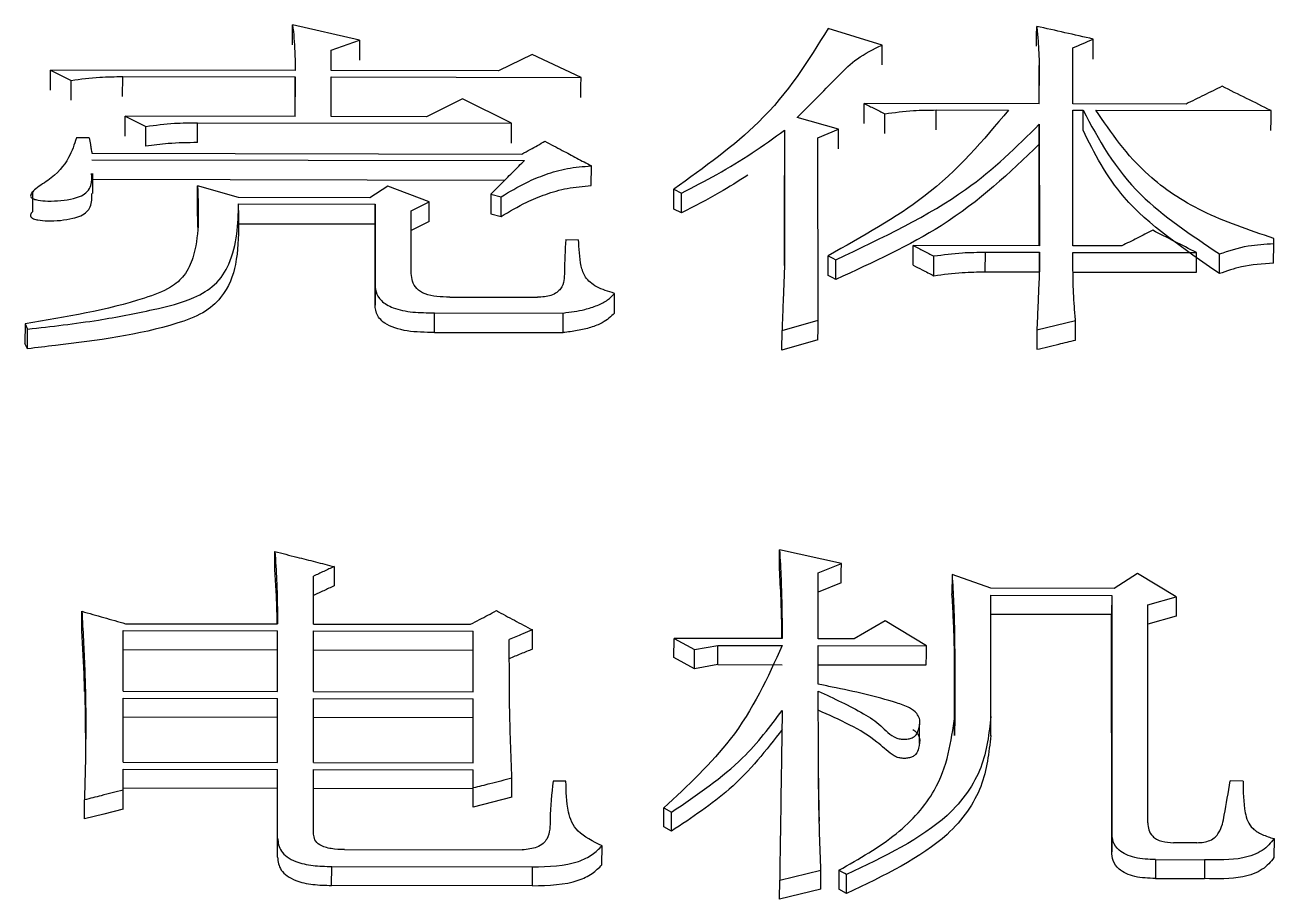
# Model space of a CAD drawing. Header units: millimetres. Extents: x 2384 to 4064, y 886 to 2074.
# Drawn here: x 2770.84 to 2776.09, y 1866.31 to 1869.98 of the extents above; entities that cross this region are included whole.
import ezdxf

# ---------------------------------------------------------------- set-up
doc = ezdxf.new("R2010")
doc.units = ezdxf.units.MM

msp = doc.modelspace()

# ---------------------------------------------------------------- linework, layer by layer
at = {"color": 7, "linetype": 'Continuous', "lineweight": 25}
for p, q in [((2772.2495, 1869.9198), (2771.9682, 1869.984)), ((2774.4453, 1869.8998), (2774.2182, 1869.9692)), ((2772.1305, 1869.8775), (2772.2495, 1869.9198)), ((2774.4451, 1869.8159), (2774.4453, 1869.8998)), ((2775.246, 1869.6526), (2775.2459, 1869.8876)), ((2772.1306, 1869.7922), (2772.1305, 1869.8775)), ((2772.9743, 1869.8599), (2772.8337, 1869.7909)), ((2773.1799, 1869.7635), (2772.9743, 1869.8599)), ((2770.9512, 1869.7106), (2770.9515, 1869.7944)), ((2770.9515, 1869.7944), (2771.0381, 1869.7514)), ((2771.9791, 1869.7924), (2770.9515, 1869.7944)), ((2772.8337, 1869.7909), (2772.1306, 1869.7922)), ((2775.1053, 1869.8133), (2775.1051, 1869.7296)), ((2775.1054, 1869.6529), (2775.1053, 1869.8133)), ((2771.0378, 1869.6678), (2771.0381, 1869.7514)), ((2771.2541, 1869.6833), (2771.2544, 1869.7671)), ((2771.2544, 1869.7671), (2771.9792, 1869.7657)), ((2771.9792, 1869.7657), (2771.9789, 1869.682)), ((2771.9793, 1869.5996), (2771.9792, 1869.7657)), ((2772.1306, 1869.7655), (2773.1799, 1869.7635)), ((2772.1307, 1869.5993), (2772.1306, 1869.7655)), ((2775.1051, 1869.6529), (2775.1051, 1869.7295)), ((2772.6823, 1869.6734), (2772.531, 1869.5985)), ((2772.8879, 1869.571), (2772.6823, 1869.6734)), ((2774.3696, 1869.5706), (2774.3699, 1869.6542)), ((2775.1054, 1869.6529), (2774.3699, 1869.6542)), ((2774.6725, 1869.5432), (2774.6728, 1869.6268)), ((2774.6728, 1869.6268), (2774.9755, 1869.6263)), ((2775.722, 1869.6517), (2775.246, 1869.6526)), ((2775.2461, 1869.6258), (2775.2894, 1869.6257)), ((2775.2465, 1869.0562), (2775.2461, 1869.6258)), ((2775.3435, 1869.6256), (2776.079, 1869.6242)), ((2771.2651, 1869.5174), (2771.2653, 1869.6009)), ((2771.2653, 1869.6009), (2771.3519, 1869.5577)), ((2771.9793, 1869.5996), (2771.2653, 1869.6009)), ((2771.568, 1869.4899), (2771.5682, 1869.5734)), ((2771.5682, 1869.5734), (2772.8879, 1869.571)), ((2772.531, 1869.5985), (2772.1307, 1869.5993)), ((2774.2618, 1869.5469), (2774.0887, 1869.5957)), ((2774.4562, 1869.5276), (2774.4564, 1869.6111)), ((2775.1052, 1869.4834), (2775.1055, 1869.5669)), ((2775.1055, 1869.5669), (2775.1059, 1869.0564)), ((2771.3517, 1869.4742), (2771.3519, 1869.5577)), ((2774.0346, 1869.5419), (2774.0344, 1869.4585)), ((2774.0346, 1869.5419), (2774.035, 1868.9816)), ((2774.1752, 1869.5093), (2774.2618, 1869.5469)), ((2771.114, 1869.5096), (2771.0599, 1869.5097)), ((2774.1758, 1868.7442), (2774.1752, 1869.5093)), ((2775.1055, 1869.0564), (2775.1052, 1869.4833)), ((2771.1248, 1869.4448), (2772.9313, 1869.4414)), ((2771.1248, 1869.4178), (2772.9422, 1869.4144)), ((2771.1292, 1869.2759), (2771.1295, 1869.3597)), ((2773.2232, 1869.3089), (2773.2234, 1869.3922)), ((2772.8591, 1869.3312), (2771.1294, 1869.3344)), ((2771.5682, 1869.2253), (2771.5684, 1869.3085)), ((2771.7415, 1869.2592), (2771.5684, 1869.3085)), ((2772.3689, 1869.307), (2772.2932, 1869.2582)), ((2772.542, 1869.2414), (2772.3689, 1869.307)), ((2774.0347, 1868.9736), (2774.0344, 1869.351)), ((2770.8751, 1869.2825), (2770.8748, 1869.1988)), ((2772.2932, 1869.2582), (2771.7415, 1869.2592)), ((2772.8016, 1869.2736), (2772.8014, 1869.1904)), ((2772.8016, 1869.2736), (2772.8449, 1869.2626)), ((2772.8447, 1869.1795), (2772.8449, 1869.2626)), ((2773.5693, 1869.2108), (2773.5696, 1869.2939)), ((2773.5696, 1869.2939), (2773.6021, 1869.2775)), ((2771.5696, 1869.1325), (2771.5682, 1869.2253)), ((2771.7413, 1869.1489), (2771.7416, 1869.232)), ((2771.7416, 1869.232), (2772.3149, 1869.2309)), ((2771.7419, 1869.1216), (2771.7422, 1869.2052)), ((2772.3149, 1869.2309), (2772.3151, 1868.9023)), ((2772.4663, 1869.2034), (2772.542, 1869.2414)), ((2772.4665, 1868.9405), (2772.4663, 1869.2034)), ((2773.6019, 1869.1944), (2773.5694, 1869.2107)), ((2771.7413, 1869.1489), (2772.3146, 1869.1478)), ((2772.3149, 1868.8196), (2772.3146, 1869.1478)), ((2772.5418, 1869.1583), (2772.4661, 1869.1204)), ((2772.8014, 1869.1904), (2772.8447, 1869.1795)), ((2773.1155, 1869.082), (2773.1696, 1869.0819)), ((2774.5756, 1868.9745), (2774.5758, 1869.0574)), ((2775.1059, 1869.0564), (2774.5758, 1869.0574)), ((2775.452, 1869.0558), (2775.2465, 1869.0562)), ((2776.09, 1868.9827), (2776.0902, 1869.0656)), ((2776.0902, 1869.0656), (2776.0902, 1869.0874)), ((2774.2185, 1868.9314), (2774.2188, 1869.0142)), ((2774.251, 1868.9149), (2774.2512, 1868.9977)), ((2774.6621, 1868.9306), (2774.6624, 1869.0134)), ((2774.8785, 1868.9466), (2774.8787, 1869.0294)), ((2774.8787, 1869.0294), (2775.1059, 1869.029)), ((2775.1059, 1869.029), (2775.1059, 1868.9521)), ((2775.2465, 1869.0287), (2775.7657, 1869.0278)), ((2775.2465, 1868.9684), (2775.2465, 1869.0287)), ((2775.8628, 1868.9393), (2775.8631, 1869.0221)), ((2774.8785, 1868.9466), (2775.1056, 1868.9462)), ((2775.1056, 1868.9452), (2775.1056, 1868.9462)), ((2775.2463, 1868.9459), (2775.7655, 1868.9449)), ((2772.3151, 1868.8899), (2772.3148, 1868.8068)), ((2772.3149, 1868.8196), (2772.3151, 1868.9023)), ((2772.6288, 1868.841), (2772.9966, 1868.8403)), ((2770.8441, 1868.7282), (2770.8438, 1868.6457)), ((2770.8441, 1868.7282), (2770.8549, 1868.706)), ((2772.5637, 1868.6923), (2772.564, 1868.7748)), ((2772.564, 1868.7748), (2773.1049, 1868.7738)), ((2774.0244, 1868.7001), (2774.1758, 1868.7442)), ((2772.5637, 1868.6923), (2773.1046, 1868.6913)), ((2774.0241, 1868.6177), (2774.0244, 1868.7001)), ((2775.0953, 1868.7037), (2775.095, 1868.6212)), ((2770.8546, 1868.6236), (2770.8438, 1868.6457)), ((2774.1755, 1868.6617), (2774.0241, 1868.6177)), ((2771.8937, 1867.6904), (2771.8939, 1867.7716)), ((2774.2737, 1867.7215), (2774.0141, 1867.7791)), ((2774.1764, 1867.6816), (2774.2737, 1867.7215)), ((2774.1765, 1867.4054), (2774.1764, 1867.6816)), ((2775.5177, 1867.6791), (2775.4204, 1867.6162)), ((2775.68, 1867.5812), (2775.5177, 1867.6791)), ((2772.0563, 1867.467), (2772.0562, 1867.6683)), ((2774.2735, 1867.6403), (2774.1761, 1867.6005)), ((2774.7389, 1867.6748), (2774.7386, 1867.5937)), ((2774.9012, 1867.6172), (2774.7389, 1867.6748)), ((2775.4204, 1867.6162), (2774.9012, 1867.6172)), ((2774.9012, 1867.5884), (2775.4096, 1867.5875)), ((2774.9014, 1867.0789), (2774.9012, 1867.5884)), ((2775.4096, 1867.5875), (2775.4094, 1867.5065)), ((2775.4096, 1867.5875), (2775.4101, 1866.5902)), ((2775.5611, 1867.547), (2775.68, 1867.5812)), ((2775.5615, 1866.6313), (2775.5611, 1867.547)), ((2771.2667, 1867.4685), (2771.9049, 1867.4673)), ((2772.0563, 1867.467), (2772.7162, 1867.4658)), ((2774.4577, 1867.4799), (2774.328, 1867.4051)), ((2774.6309, 1867.3756), (2774.4577, 1867.4799)), ((2775.4094, 1867.5065), (2774.901, 1867.5075)), ((2775.4098, 1866.5105), (2775.4094, 1867.5065)), ((2775.6798, 1867.5003), (2775.5608, 1867.466)), ((2771.2559, 1867.4397), (2771.9049, 1867.4385)), ((2771.256, 1867.1847), (2771.2559, 1867.4397)), ((2771.905, 1867.1835), (2771.9049, 1867.4385)), ((2772.0563, 1867.4382), (2772.727, 1867.4369)), ((2772.0565, 1867.1832), (2772.0563, 1867.4382)), ((2772.7271, 1867.1819), (2772.727, 1867.4369)), ((2773.5705, 1867.3258), (2773.5708, 1867.4065)), ((2773.5708, 1867.4065), (2773.6573, 1867.3601)), ((2774.0251, 1867.4057), (2773.5708, 1867.4065)), ((2773.7544, 1867.2966), (2773.7547, 1867.3773)), ((2773.7547, 1867.3773), (2774.0251, 1867.3768)), ((2774.328, 1867.4051), (2774.1765, 1867.4054)), ((2774.1765, 1867.3765), (2774.6309, 1867.3756)), ((2774.1766, 1867.2142), (2774.1765, 1867.3765)), ((2771.9046, 1867.3577), (2771.2556, 1867.3589)), ((2771.9047, 1867.1835), (2771.9046, 1867.3577)), ((2772.7268, 1867.3562), (2772.0561, 1867.3574)), ((2772.7268, 1867.1819), (2772.7268, 1867.3562)), ((2773.6571, 1867.2794), (2773.5705, 1867.3258)), ((2773.6571, 1867.2794), (2773.6573, 1867.3601)), ((2774.7499, 1867.3581), (2774.7496, 1867.2774)), ((2774.7499, 1867.358), (2774.75, 1867.0792)), ((2773.7544, 1867.2966), (2773.6571, 1867.2794)), ((2773.7544, 1867.2966), (2774.0248, 1867.2961)), ((2774.1766, 1867.2958), (2774.6306, 1867.2949)), ((2774.7498, 1866.9988), (2774.7496, 1867.2774)), ((2771.0949, 1867.1856), (2771.0986, 1866.9501)), ((2771.256, 1867.1847), (2771.905, 1867.1835)), ((2771.256, 1867.1556), (2771.905, 1867.1544)), ((2771.2561, 1866.8867), (2771.256, 1867.1556)), ((2771.9052, 1866.8855), (2771.905, 1867.1544)), ((2772.0565, 1867.1832), (2772.7271, 1867.1819)), ((2772.0565, 1867.1541), (2772.7271, 1867.1528)), ((2772.0566, 1866.8852), (2772.0565, 1867.1541)), ((2772.7273, 1866.8839), (2772.7271, 1867.1528)), ((2771.9048, 1867.074), (2771.2557, 1867.0752)), ((2771.9049, 1866.8855), (2771.9048, 1867.074)), ((2772.7269, 1867.0724), (2772.0562, 1867.0737)), ((2772.727, 1866.8839), (2772.7269, 1867.0724)), ((2774.75, 1867.0792), (2774.7498, 1866.9988)), ((2774.9012, 1866.9975), (2774.9014, 1867.0783)), ((2774.6014, 1866.9649), (2774.6017, 1867.0461)), ((2771.2561, 1866.8867), (2771.9052, 1866.8855)), ((2771.2561, 1866.8573), (2771.9052, 1866.8561)), ((2771.2562, 1866.7691), (2771.2561, 1866.8573)), ((2771.9053, 1866.5671), (2771.9052, 1866.8561)), ((2772.0566, 1866.8852), (2772.7273, 1866.8839)), ((2772.0566, 1866.8558), (2772.7273, 1866.8546)), ((2772.0567, 1866.5846), (2772.0566, 1866.8558)), ((2772.7273, 1866.7781), (2772.7273, 1866.8546)), ((2773.1167, 1866.8068), (2773.0626, 1866.8069)), ((2775.9617, 1866.8075), (2775.9076, 1866.8076)), ((2771.9049, 1866.7761), (2771.2562, 1866.7773)), ((2771.905, 1866.4875), (2771.9049, 1866.7761)), ((2772.727, 1866.7746), (2772.0564, 1866.7758)), ((2772.7271, 1866.6982), (2772.727, 1866.7746)), ((2772.7271, 1866.6982), (2772.7273, 1866.7781)), ((2771.0937, 1866.6483), (2771.0939, 1866.7281)), ((2773.5276, 1866.6143), (2773.5278, 1866.6941)), ((2773.5278, 1866.6941), (2773.5603, 1866.6764)), ((2773.56, 1866.5966), (2773.5276, 1866.6143)), ((2775.4101, 1866.5902), (2775.4098, 1866.5105)), ((2771.905, 1866.4875), (2771.9053, 1866.5671)), ((2773.268, 1866.4554), (2773.2683, 1866.535)), ((2775.7671, 1866.5481), (2775.6697, 1866.5483)), ((2776.0916, 1866.5653), (2776.0913, 1866.4857)), ((2772.1866, 1866.5192), (2772.9332, 1866.5178)), ((2775.594, 1866.4773), (2775.5938, 1866.3977)), ((2775.594, 1866.4773), (2775.7995, 1866.4769)), ((2775.7995, 1866.4769), (2775.7993, 1866.3974)), ((2772.1322, 1866.3686), (2772.1325, 1866.448)), ((2772.1325, 1866.448), (2772.9762, 1866.4465)), ((2772.976, 1866.367), (2772.9762, 1866.4465)), ((2774.0147, 1866.391), (2774.1878, 1866.4324)), ((2772.976, 1866.367), (2772.1322, 1866.3686)), ((2774.0145, 1866.3116), (2774.0147, 1866.391)), ((2775.5938, 1866.3977), (2775.7993, 1866.3974)), ((2774.1875, 1866.3529), (2774.0145, 1866.3116)), ((2774.2957, 1866.3349), (2774.2633, 1866.3527))]:
    msp.add_line(p, q, dxfattribs=at)
at = {"color": 7, "linetype": 'Continuous', "lineweight": 25, "flags": 128}
for points in [[(2771.9679, 1869.9001), (2771.9681, 1869.947), (2771.9682, 1869.984)], [(2775.0941, 1869.8943), (2775.0942, 1869.9412), (2775.0944, 1869.9782)], [(2772.2495, 1869.9198), (2772.2493, 1869.8727), (2772.2492, 1869.8359)], [(2775.3321, 1869.8408), (2775.3323, 1869.8877), (2775.3324, 1869.9247)], [(2773.1796, 1869.6798), (2773.1798, 1869.7266), (2773.1799, 1869.7635)], [(2775.2891, 1869.5421), (2775.2892, 1869.5735), (2775.2894, 1869.6257)], [(2776.0788, 1869.5406), (2776.0789, 1869.5874), (2776.079, 1869.6242)], [(2772.8877, 1869.4875), (2772.8878, 1869.5342), (2772.8879, 1869.571)], [(2774.2615, 1869.4634), (2774.2616, 1869.5102), (2774.2618, 1869.5469)], [(2773.6019, 1869.1944), (2773.602, 1869.241), (2773.6021, 1869.2775)], [(2772.3146, 1869.1478), (2772.3148, 1869.1944), (2772.3149, 1869.2309)], [(2772.5418, 1869.1583), (2772.5419, 1869.2048), (2772.542, 1869.2414)], [(2774.2189, 1869.0142), (2774.2351, 1869.0059), (2774.2512, 1868.9977)], [(2775.1056, 1868.9462), (2775.1058, 1868.9926), (2775.1059, 1869.029)], [(2775.7655, 1868.9449), (2775.7656, 1868.9913), (2775.7657, 1869.0278)], [(2774.251, 1868.9149), (2774.2349, 1868.9231), (2774.2186, 1868.9314)], [(2773.3209, 1868.7737), (2773.321, 1868.7968), (2773.321, 1868.8198), (2773.3211, 1868.8563)], [(2774.1755, 1868.6617), (2774.1757, 1868.7079), (2774.1758, 1868.7442)], [(2775.0953, 1868.7037), (2775.1764, 1868.7229), (2775.2575, 1868.7422)], [(2775.2573, 1868.6597), (2775.2574, 1868.7059), (2775.2575, 1868.7422)], [(2770.8546, 1868.6236), (2770.8548, 1868.6575), (2770.8548, 1868.6818), (2770.8549, 1868.706)], [(2774.0138, 1867.6979), (2774.014, 1867.7434), (2774.0141, 1867.7791)], [(2772.1427, 1867.7083), (2772.1426, 1867.6628), (2772.1425, 1867.6271)], [(2774.2735, 1867.6403), (2774.2736, 1867.6858), (2774.2737, 1867.7215)], [(2775.68, 1867.5812), (2775.6799, 1867.5359), (2775.6798, 1867.5003)], [(2771.0825, 1867.4398), (2771.0826, 1867.4851), (2771.0827, 1867.5207)], [(2771.9046, 1867.3577), (2771.9048, 1867.4029), (2771.9049, 1867.4385)], [(2772.7268, 1867.3562), (2772.7269, 1867.4014), (2772.727, 1867.4369)], [(2772.9756, 1867.3615), (2772.9757, 1867.4067), (2772.9758, 1867.4423)], [(2773.6573, 1867.3601), (2773.706, 1867.3687), (2773.7547, 1867.3773)], [(2774.6306, 1867.2949), (2774.6308, 1867.3401), (2774.6309, 1867.3756)], [(2771.9048, 1867.074), (2771.9049, 1867.119), (2771.905, 1867.1544)], [(2772.7269, 1867.0724), (2772.727, 1867.1175), (2772.7271, 1867.1528)], [(2771.9049, 1866.7761), (2771.9051, 1866.8209), (2771.9052, 1866.8561)], [(2772.727, 1866.7746), (2772.7272, 1866.8194), (2772.7273, 1866.8546)], [(2772.8893, 1866.7391), (2772.8894, 1866.7838), (2772.8896, 1866.819)], [(2771.2559, 1866.6892), (2771.2561, 1866.7339), (2771.2562, 1866.7691)], [(2772.8893, 1866.7391), (2772.8082, 1866.7187), (2772.7271, 1866.6982)], [(2771.2559, 1866.6892), (2771.1748, 1866.6688), (2771.0937, 1866.6483)], [(2773.56, 1866.5966), (2773.5601, 1866.6315), (2773.5602, 1866.654), (2773.5603, 1866.6764)], [(2774.1875, 1866.3529), (2774.1877, 1866.3974), (2774.1878, 1866.4324)], [(2774.2635, 1866.4322), (2774.2634, 1866.3974), (2774.2633, 1866.3751), (2774.2632, 1866.3528)], [(2774.296, 1866.4143), (2774.2878, 1866.4188), (2774.2797, 1866.4233), (2774.2716, 1866.4277), (2774.2635, 1866.4322)], [(2774.2957, 1866.3349), (2774.2958, 1866.3696), (2774.2959, 1866.392), (2774.296, 1866.4143)]]:
    msp.add_lwpolyline(points, dxfattribs=at)
at = {"color": 7, "linetype": 'Continuous', "lineweight": 25}
for points, knots in [([(2771.9682, 1869.984), (2771.9703, 1869.9653), (2771.9746, 1869.928), (2771.9782, 1869.8642), (2771.9788, 1869.8189), (2771.9791, 1869.7924)], [0, 0, 0, 0, 0.293251, 0.586525, 1, 1, 1, 1]), ([(2774.2182, 1869.9692), (2774.1348, 1869.8342), (2773.9847, 1869.5913), (2773.6973, 1869.3854), (2773.5696, 1869.2939)], [0, 0, 0, 0, 0.555605, 1, 1, 1, 1]), ([(2775.0944, 1869.9782), (2775.0964, 1869.9585), (2775.1004, 1869.9213), (2775.1036, 1869.8664), (2775.1047, 1869.831), (2775.1053, 1869.8133)], [0, 0, 0, 0, 0.358806, 0.679364, 1, 1, 1, 1]), ([(2775.3324, 1869.9247), (2775.2927, 1869.9336), (2775.2134, 1869.9515), (2775.134, 1869.9693), (2775.0944, 1869.9782)], [0, 0, 0, 0, 0.5, 1, 1, 1, 1]), ([(2774.0887, 1869.5957), (2774.1478, 1869.655), (2774.2303, 1869.7377), (2774.3355, 1869.8454), (2774.4086, 1869.8816), (2774.4453, 1869.8998)], [0, 0, 0, 0, 0.557651, 0.777477, 1, 1, 1, 1]), ([(2775.2459, 1869.8876), (2775.2603, 1869.8938), (2775.2891, 1869.9062), (2775.318, 1869.9185), (2775.3324, 1869.9247)], [0, 0, 0, 0, 0.500003, 1, 1, 1, 1]), ([(2771.0381, 1869.7514), (2771.0778, 1869.7567), (2771.149, 1869.7661), (2771.2221, 1869.7668), (2771.2544, 1869.7671)], [0, 0, 0, 0, 0.558835, 1, 1, 1, 1]), ([(2775.8734, 1869.7264), (2775.8482, 1869.714), (2775.7977, 1869.6891), (2775.7472, 1869.6642), (2775.722, 1869.6517)], [0, 0, 0, 0, 0.500001, 1, 1, 1, 1]), ([(2776.079, 1869.6242), (2776.0447, 1869.6413), (2775.9762, 1869.6754), (2775.9077, 1869.7094), (2775.8734, 1869.7264)], [0, 0, 0, 0, 0.5, 1, 1, 1, 1]), ([(2774.9755, 1869.6263), (2774.8706, 1869.5004), (2774.6814, 1869.2732), (2774.3614, 1869.0941), (2774.2188, 1869.0142)], [0, 0, 0, 0, 0.554256, 1, 1, 1, 1]), ([(2774.3699, 1869.6542), (2774.3843, 1869.647), (2774.4131, 1869.6327), (2774.442, 1869.6183), (2774.4564, 1869.6111)], [0, 0, 0, 0, 0.500001, 1, 1, 1, 1]), ([(2774.4564, 1869.6111), (2774.4962, 1869.6164), (2774.5673, 1869.6258), (2774.6405, 1869.6265), (2774.6728, 1869.6268)], [0, 0, 0, 0, 0.5588348, 1, 1, 1, 1]), ([(2775.2894, 1869.6257), (2775.3553, 1869.5029), (2775.4742, 1869.2814), (2775.7432, 1869.102), (2775.8631, 1869.0221)], [0, 0, 0, 0, 0.554476, 1, 1, 1, 1]), ([(2776.0902, 1869.0874), (2775.9865, 1869.1223), (2775.7812, 1869.1915), (2775.5119, 1869.3769), (2775.407, 1869.5318), (2775.3435, 1869.6256)], [0, 0, 0, 0, 0.286997, 0.568308, 1, 1, 1, 1]), ([(2771.3519, 1869.5577), (2771.3917, 1869.563), (2771.4628, 1869.5724), (2771.536, 1869.5731), (2771.5682, 1869.5734)], [0, 0, 0, 0, 0.558835, 1, 1, 1, 1]), ([(2774.2512, 1868.9977), (2774.4462, 1869.0904), (2774.7913, 1869.2545), (2775.0102, 1869.4722), (2775.1054, 1869.5669)], [0, 0, 0, 0, 0.565165, 1, 1, 1, 1]), ([(2773.6021, 1869.2775), (2773.6521, 1869.3035), (2773.7555, 1869.3573), (2773.9013, 1869.4452), (2773.9901, 1869.5096), (2774.0346, 1869.5419)], [0, 0, 0, 0, 0.317968, 0.658007, 1, 1, 1, 1]), ([(2775.8628, 1868.9393), (2775.7129, 1869.042), (2775.4474, 1869.2238), (2775.3371, 1869.4455), (2775.2891, 1869.5421)], [0, 0, 0, 0, 0.564733, 1, 1, 1, 1]), ([(2771.0599, 1869.5097), (2771.0509, 1869.4818), (2771.0305, 1869.4188), (2770.9665, 1869.3434), (2770.8926, 1869.3013), (2770.8717, 1869.279), (2770.8672, 1869.2689), (2770.8675, 1869.2623), (2770.8726, 1869.2567), (2770.8827, 1869.2516), (2770.9052, 1869.246), (2770.9624, 1869.2421), (2771.0272, 1869.2482), (2771.0825, 1869.2657), (2771.1091, 1869.2848), (2771.1262, 1869.3169), (2771.1245, 1869.3426), (2771.1234, 1869.3593)], [0, 0, 0, 0, 0.1707151, 0.3850642, 0.4863711, 0.5197384, 0.5339691, 0.5483607, 0.5579783, 0.5704918, 0.5928592, 0.6384567, 0.759603, 0.8032584, 0.8469118, 0.9004117, 1, 1, 1, 1]), ([(2771.114, 1869.5096), (2771.1155, 1869.5005), (2771.1181, 1869.4851), (2771.1217, 1869.4635), (2771.1238, 1869.451), (2771.1248, 1869.4448)], [0, 0, 0, 0, 0.423761, 0.711881, 1, 1, 1, 1]), ([(2771.568, 1869.4899), (2771.5269, 1869.4893), (2771.4537, 1869.4883), (2771.3828, 1869.4785), (2771.3517, 1869.4742)], [0, 0, 0, 0, 0.561085, 1, 1, 1, 1]), ([(2772.9313, 1869.4414), (2772.9431, 1869.448), (2772.9652, 1869.4602), (2772.9976, 1869.4781), (2773.0183, 1869.4896), (2773.0286, 1869.4953)], [0, 0, 0, 0, 0.362123, 0.681061, 1, 1, 1, 1]), ([(2773.0286, 1869.4953), (2773.0527, 1869.4825), (2773.0973, 1869.459), (2773.1622, 1869.4247), (2773.203, 1869.403), (2773.2234, 1869.3922)], [0, 0, 0, 0, 0.371324, 0.685662, 1, 1, 1, 1]), ([(2775.1052, 1869.4834), (2774.9805, 1869.3634), (2774.7553, 1869.1469), (2774.4065, 1868.9865), (2774.251, 1868.9149)], [0, 0, 0, 0, 0.554008, 1, 1, 1, 1]), ([(2772.8016, 1869.2736), (2772.8177, 1869.2898), (2772.8492, 1869.3214), (2772.896, 1869.3683), (2772.9268, 1869.399), (2772.9422, 1869.4144)], [0, 0, 0, 0, 0.343847, 0.671923, 1, 1, 1, 1]), ([(2772.8449, 1869.2626), (2772.8794, 1869.2833), (2772.9365, 1869.3176), (2773.0305, 1869.3571), (2773.1214, 1869.3837), (2773.1892, 1869.3894), (2773.2234, 1869.3922)], [0, 0, 0, 0, 0.333231, 0.552095, 0.774458, 1, 1, 1, 1]), ([(2771.5684, 1869.3085), (2771.5711, 1869.2522), (2771.5759, 1869.1515), (2771.5592, 1869.0245), (2771.5223, 1868.936), (2771.4541, 1868.8743), (2771.2325, 1868.7934), (2771.0164, 1868.7571), (2770.8441, 1868.7282)], [0, 0, 0, 0, 0.208188, 0.37202, 0.466812, 0.538301, 0.631663, 1, 1, 1, 1]), ([(2772.8447, 1869.1795), (2772.8791, 1869.2002), (2772.9363, 1869.2344), (2773.0303, 1869.2738), (2773.1212, 1869.3004), (2773.189, 1869.3061), (2773.2232, 1869.3089)], [0, 0, 0, 0, 0.333143, 0.55199, 0.774382, 1, 1, 1, 1]), ([(2773.8807, 1869.3526), (2773.8416, 1869.328), (2773.7537, 1869.2726), (2773.656, 1869.2223), (2773.6019, 1869.1944)], [0, 0, 0, 0, 0.445266, 1, 1, 1, 1]), ([(2770.8756, 1869.1987), (2770.8737, 1869.1967), (2770.8697, 1869.1926), (2770.867, 1869.1857), (2770.8672, 1869.1792), (2770.8722, 1869.1736), (2770.8822, 1869.1686), (2770.9045, 1869.1629), (2770.9608, 1869.1589), (2771.0247, 1869.1651), (2771.0802, 1869.1816), (2771.1057, 1869.1989), (2771.1259, 1869.2308), (2771.1252, 1869.2571), (2771.1247, 1869.2761)], [0, 0, 0, 0, 0.027086, 0.055688, 0.084606, 0.104032, 0.12918, 0.173978, 0.265645, 0.506998, 0.595745, 0.684569, 0.771213, 1, 1, 1, 1]), ([(2770.8549, 1868.706), (2770.9549, 1868.7175), (2771.1342, 1868.738), (2771.3675, 1868.7831), (2771.5423, 1868.8263), (2771.6551, 1868.8955), (2771.735, 1869.0312), (2771.7388, 1869.1471), (2771.7416, 1869.232)], [0, 0, 0, 0, 0.205001, 0.367779, 0.497733, 0.583522, 0.695132, 1, 1, 1, 1]), ([(2771.7413, 1869.1489), (2771.7403, 1869.0921), (2771.7384, 1868.9875), (2771.6927, 1868.8573), (2771.5979, 1868.7712), (2771.3691, 1868.687), (2771.1076, 1868.6529), (2770.8937, 1868.6281), (2770.8546, 1868.6236)], [0, 0, 0, 0, 0.205432, 0.378037, 0.468885, 0.559501, 0.919602, 1, 1, 1, 1]), ([(2775.5818, 1869.1212), (2775.5601, 1869.1103), (2775.5169, 1869.0885), (2775.4736, 1869.0667), (2775.452, 1869.0558)], [0, 0, 0, 0, 0.5000011, 1, 1, 1, 1]), ([(2775.7657, 1869.0278), (2775.7351, 1869.0434), (2775.6737, 1869.0746), (2775.6124, 1869.1057), (2775.5818, 1869.1212)], [0, 0, 0, 0, 0.5, 1, 1, 1, 1]), ([(2773.1155, 1869.082), (2773.1133, 1869.0372), (2773.1099, 1868.9691), (2773.1098, 1868.8917), (2773.08, 1868.8594), (2773.0559, 1868.8473), (2773.0264, 1868.8411), (2773.0066, 1868.8406), (2772.9966, 1868.8403)], [0, 0, 0, 0, 0.492007, 0.747358, 0.812484, 0.879738, 0.939348, 1, 1, 1, 1]), ([(2773.3211, 1868.8563), (2773.2945, 1868.8644), (2773.2422, 1868.8803), (2773.1937, 1868.9235), (2773.1739, 1868.9922), (2773.1714, 1869.0449), (2773.1696, 1869.0819)], [0, 0, 0, 0, 0.195659, 0.382955, 0.567145, 1, 1, 1, 1]), ([(2774.5758, 1869.0574), (2774.5902, 1869.0501), (2774.6191, 1869.0354), (2774.6479, 1869.0207), (2774.6624, 1869.0134)], [0, 0, 0, 0, 0.500001, 1, 1, 1, 1]), ([(2775.8631, 1869.0221), (2775.902, 1869.0353), (2775.9724, 1869.059), (2776.0539, 1869.0635), (2776.0902, 1869.0656)], [0, 0, 0, 0, 0.5543443, 1, 1, 1, 1]), ([(2774.6624, 1869.0134), (2774.7021, 1869.0188), (2774.7733, 1869.0284), (2774.8464, 1869.0291), (2774.8787, 1869.0294)], [0, 0, 0, 0, 0.558835, 1, 1, 1, 1]), ([(2772.6288, 1868.841), (2772.6105, 1868.841), (2772.5742, 1868.8408), (2772.5228, 1868.8524), (2772.4724, 1868.8853), (2772.4689, 1868.9179), (2772.4665, 1868.9405)], [0, 0, 0, 0, 0.19814, 0.3923, 0.578456, 1, 1, 1, 1]), ([(2774.035, 1868.9816), (2774.0331, 1868.9325), (2774.0304, 1868.8612), (2774.0269, 1868.7673), (2774.0252, 1868.7225), (2774.0244, 1868.7001)], [0, 0, 0, 0, 0.524708, 0.762354, 1, 1, 1, 1]), ([(2774.5756, 1868.9745), (2774.5879, 1868.9682), (2774.6085, 1868.9578), (2774.6374, 1868.9431), (2774.6539, 1868.9347), (2774.6621, 1868.9306)], [0, 0, 0, 0, 0.428611, 0.714305, 1, 1, 1, 1]), ([(2774.6621, 1868.9306), (2774.7019, 1868.9359), (2774.773, 1868.9455), (2774.8462, 1868.9463), (2774.8785, 1868.9466)], [0, 0, 0, 0, 0.558823, 1, 1, 1, 1]), ([(2775.1059, 1868.9521), (2775.1045, 1868.9195), (2775.102, 1868.8619), (2775.0985, 1868.7791), (2775.0963, 1868.7288), (2775.0953, 1868.7037)], [0, 0, 0, 0, 0.39494, 0.697469, 1, 1, 1, 1]), ([(2775.2575, 1868.7422), (2775.2559, 1868.7615), (2775.2527, 1868.8003), (2775.2481, 1868.8757), (2775.2472, 1868.9317), (2775.2465, 1868.9684)], [0, 0, 0, 0, 0.256211, 0.512429, 1, 1, 1, 1]), ([(2776.09, 1868.9827), (2776.0437, 1868.9798), (2775.9618, 1868.9747), (2775.8928, 1868.95), (2775.8628, 1868.9393)], [0, 0, 0, 0, 0.565376, 1, 1, 1, 1]), ([(2772.3151, 1868.9023), (2772.3151, 1868.8892), (2772.3151, 1868.8629), (2772.3371, 1868.824), (2772.3918, 1868.791), (2772.474, 1868.7752), (2772.5338, 1868.7749), (2772.564, 1868.7748)], [0, 0, 0, 0, 0.177785, 0.356958, 0.541697, 0.768829, 1, 1, 1, 1]), ([(2773.1049, 1868.7738), (2773.1359, 1868.7779), (2773.1866, 1868.7845), (2773.2491, 1868.8046), (2773.2934, 1868.8274), (2773.312, 1868.8467), (2773.3211, 1868.8563)], [0, 0, 0, 0, 0.349141, 0.571236, 0.788179, 1, 1, 1, 1]), ([(2772.5637, 1868.6923), (2772.5253, 1868.6925), (2772.4499, 1868.6929), (2772.3533, 1868.7234), (2772.3153, 1868.7732), (2772.315, 1868.8042), (2772.3149, 1868.8196)], [0, 0, 0, 0, 0.294606, 0.577543, 0.790012, 1, 1, 1, 1]), ([(2773.1046, 1868.6913), (2773.1046, 1868.699), (2773.1047, 1868.7144), (2773.1048, 1868.7419), (2773.1048, 1868.7617), (2773.1049, 1868.7738)], [0, 0, 0, 0, 0.279414, 0.558829, 1, 1, 1, 1]), ([(2773.3209, 1868.7737), (2773.3055, 1868.7591), (2773.2797, 1868.7348), (2773.2208, 1868.7122), (2773.1648, 1868.6986), (2773.1248, 1868.6937), (2773.1046, 1868.6913)], [0, 0, 0, 0, 0.328272, 0.548353, 0.772923, 1, 1, 1, 1]), ([(2775.095, 1868.6212), (2775.1104, 1868.6249), (2775.1411, 1868.6322), (2775.1952, 1868.645), (2775.2339, 1868.6541), (2775.2573, 1868.6597)], [0, 0, 0, 0, 0.283921, 0.567841, 1, 1, 1, 1]), ([(2771.8939, 1867.7716), (2771.8967, 1867.731), (2771.9014, 1867.6601), (2771.9041, 1867.5586), (2771.9046, 1867.4978), (2771.9049, 1867.4673)], [0, 0, 0, 0, 0.402402, 0.701179, 1, 1, 1, 1]), ([(2771.8939, 1867.7716), (2771.9245, 1867.7639), (2771.9813, 1867.7494), (2772.0642, 1867.7283), (2772.1166, 1867.7149), (2772.1427, 1867.7083)], [0, 0, 0, 0, 0.368853, 0.684427, 1, 1, 1, 1]), ([(2774.0141, 1867.7791), (2774.0164, 1867.7382), (2774.0211, 1867.6557), (2774.0241, 1867.5312), (2774.0248, 1867.4475), (2774.0251, 1867.4057)], [0, 0, 0, 0, 0.3308169, 0.6653894, 1, 1, 1, 1]), ([(2771.9035, 1867.4673), (2771.9033, 1867.4817), (2771.9029, 1867.5263), (2771.8997, 1867.6007), (2771.8957, 1867.6605), (2771.8937, 1867.6904)], [0, 0, 0, 0, 0.193049, 0.596479, 1, 1, 1, 1]), ([(2772.1427, 1867.7083), (2772.1355, 1867.7049), (2772.1211, 1867.6983), (2772.0995, 1867.6883), (2772.0778, 1867.6783), (2772.0634, 1867.6716), (2772.0562, 1867.6683)], [0, 0, 0, 0, 0.25, 0.5, 0.75, 1, 1, 1, 1]), ([(2774.024, 1867.4057), (2774.0239, 1867.4197), (2774.0234, 1867.4757), (2774.0209, 1867.5732), (2774.0162, 1867.6564), (2774.0138, 1867.6979)], [0, 0, 0, 0, 0.143275, 0.571599, 1, 1, 1, 1]), ([(2772.1425, 1867.6271), (2772.1281, 1867.6205), (2772.0992, 1867.6072), (2772.0704, 1867.5939), (2772.056, 1867.5872)], [0, 0, 0, 0, 0.499999, 1, 1, 1, 1]), ([(2774.7389, 1867.6748), (2774.7413, 1867.6349), (2774.7456, 1867.5624), (2774.7489, 1867.4568), (2774.7495, 1867.391), (2774.7499, 1867.3581)], [0, 0, 0, 0, 0.3791836, 0.6895692, 1, 1, 1, 1]), ([(2774.7496, 1867.2774), (2774.7492, 1867.3172), (2774.7485, 1867.39), (2774.7445, 1867.4954), (2774.7406, 1867.561), (2774.7386, 1867.5937)], [0, 0, 0, 0, 0.375918, 0.687936, 1, 1, 1, 1]), ([(2771.0827, 1867.5207), (2771.085, 1867.4803), (2771.0916, 1867.3591), (2771.0998, 1867.1666), (2771.0992, 1866.9427), (2771.0957, 1866.7997), (2771.0939, 1866.7281)], [0, 0, 0, 0, 0.154598, 0.463805, 0.731869, 1, 1, 1, 1]), ([(2771.0827, 1867.5207), (2771.1134, 1867.512), (2771.1594, 1867.499), (2771.2207, 1867.4816), (2771.2513, 1867.4729), (2771.2667, 1867.4685)], [0, 0, 0, 0, 0.5, 0.75, 1, 1, 1, 1]), ([(2772.7162, 1867.4658), (2772.7285, 1867.4724), (2772.7527, 1867.4852), (2772.7888, 1867.5044), (2772.8125, 1867.517), (2772.8243, 1867.5232)], [0, 0, 0, 0, 0.342692, 0.671346, 1, 1, 1, 1]), ([(2772.8243, 1867.5232), (2772.8496, 1867.5098), (2772.8874, 1867.4895), (2772.9379, 1867.4625), (2772.9632, 1867.449), (2772.9758, 1867.4423)], [0, 0, 0, 0, 0.4999999, 0.7499999, 1, 1, 1, 1]), ([(2771.0944, 1867.1842), (2771.094, 1867.2), (2771.0918, 1867.2857), (2771.0867, 1867.3706), (2771.0825, 1867.4398)], [0, 0, 0, 0, 0.1842929, 1, 1, 1, 1]), ([(2772.9758, 1867.4423), (2772.9622, 1867.4366), (2772.9391, 1867.4271), (2772.9067, 1867.4137), (2772.8879, 1867.4059), (2772.8785, 1867.402)], [0, 0, 0, 0, 0.419954, 0.709977, 1, 1, 1, 1]), ([(2772.8896, 1866.819), (2772.8856, 1866.9198), (2772.8797, 1867.0679), (2772.879, 1867.2617), (2772.8786, 1867.3552), (2772.8785, 1867.402)], [0, 0, 0, 0, 0.515258, 0.757627, 1, 1, 1, 1]), ([(2774.0251, 1867.3768), (2773.9644, 1867.2424), (2773.8555, 1867.0012), (2773.6285, 1866.7884), (2773.5278, 1866.6941)], [0, 0, 0, 0, 0.556811, 1, 1, 1, 1]), ([(2772.9756, 1867.3615), (2772.9593, 1867.3548), (2772.9269, 1867.3414), (2772.8944, 1867.328), (2772.8782, 1867.3213)], [0, 0, 0, 0, 0.499999, 1, 1, 1, 1]), ([(2774.1767, 1867.1851), (2774.2424, 1867.1546), (2774.3372, 1867.1106), (2774.4442, 1867.0431), (2774.4783, 1866.995), (2774.5249, 1866.9829), (2774.5447, 1866.9823), (2774.5637, 1866.9855), (2774.5789, 1866.9923), (2774.5913, 1867.0044), (2774.6008, 1867.0306), (2774.6079, 1867.0616), (2774.5907, 1867.0941), (2774.5584, 1867.1182), (2774.4396, 1867.159), (2774.3079, 1867.1875), (2774.1962, 1867.2102), (2774.1766, 1867.2142)], [0, 0, 0, 0, 0.209543, 0.302706, 0.395798, 0.412004, 0.428186, 0.444961, 0.461038, 0.475088, 0.504153, 0.574083, 0.604651, 0.646233, 0.701501, 0.94765, 1, 1, 1, 1]), ([(2774.1878, 1866.4324), (2774.1842, 1866.5317), (2774.1778, 1866.7078), (2774.1775, 1866.9585), (2774.1769, 1867.1096), (2774.1766, 1867.1851)], [0, 0, 0, 0, 0.392543, 0.696266, 1, 1, 1, 1]), ([(2773.5603, 1866.6764), (2773.6676, 1866.7496), (2773.8579, 1866.8792), (2773.9744, 1867.0357), (2774.0252, 1867.1038)], [0, 0, 0, 0, 0.564151, 1, 1, 1, 1]), ([(2774.0252, 1867.1038), (2774.0239, 1867.0191), (2774.0215, 1866.859), (2774.018, 1866.6213), (2774.0158, 1866.4678), (2774.0147, 1866.391)], [0, 0, 0, 0, 0.359303, 0.679648, 1, 1, 1, 1]), ([(2774.5744, 1867.0235), (2774.5799, 1867.0196), (2774.5931, 1867.0102), (2774.6067, 1866.983), (2774.6002, 1866.9516), (2774.5918, 1866.9237), (2774.5759, 1866.9104), (2774.5605, 1866.9047), (2774.5427, 1866.9021), (2774.5237, 1866.9029), (2774.5034, 1866.908), (2774.468, 1866.931), (2774.4165, 1866.9821), (2774.3108, 1867.0452), (2774.2215, 1867.0847), (2774.1764, 1867.1047)], [0, 0, 0, 0, 0.034268, 0.082278, 0.186458, 0.246156, 0.270401, 0.294761, 0.317751, 0.343591, 0.370378, 0.404227, 0.551168, 0.773384, 1, 1, 1, 1]), ([(2774.2635, 1866.4322), (2774.3486, 1866.481), (2774.5168, 1866.5773), (2774.711, 1866.7992), (2774.7353, 1866.9735), (2774.75, 1867.0792)], [0, 0, 0, 0, 0.287344, 0.567754, 1, 1, 1, 1]), ([(2774.9014, 1867.0789), (2774.894, 1867.0071), (2774.8792, 1866.8627), (2774.7075, 1866.6111), (2774.4532, 1866.4895), (2774.296, 1866.4143)], [0, 0, 0, 0, 0.274101, 0.551296, 1, 1, 1, 1]), ([(2774.0249, 1867.0235), (2773.9581, 1866.9371), (2773.8376, 1866.7816), (2773.6455, 1866.6535), (2773.56, 1866.5966)], [0, 0, 0, 0, 0.5553249, 1, 1, 1, 1]), ([(2774.9012, 1866.9986), (2774.8938, 1866.9269), (2774.8789, 1866.7827), (2774.7072, 1866.5313), (2774.4529, 1866.4099), (2774.2957, 1866.3349)], [0, 0, 0, 0, 0.274008, 0.551158, 1, 1, 1, 1]), ([(2774.1817, 1866.6385), (2774.1809, 1866.6698), (2774.1784, 1866.7815), (2774.1777, 1866.9051), (2774.1773, 1866.994)], [0, 0, 0, 0, 0.280635, 1, 1, 1, 1]), ([(2772.8896, 1866.819), (2772.8742, 1866.8152), (2772.8435, 1866.8074), (2772.7894, 1866.7938), (2772.7507, 1866.784), (2772.7273, 1866.7781)], [0, 0, 0, 0, 0.283865, 0.567729, 1, 1, 1, 1]), ([(2773.0626, 1866.8069), (2773.0567, 1866.754), (2773.0478, 1866.6735), (2773.0509, 1866.5827), (2773.0223, 1866.5436), (2772.9887, 1866.5238), (2772.9549, 1866.5201), (2772.9332, 1866.5178)], [0, 0, 0, 0, 0.493108, 0.749094, 0.814101, 0.880835, 1, 1, 1, 1]), ([(2773.2683, 1866.535), (2773.2302, 1866.5538), (2773.1553, 1866.5909), (2773.1182, 1866.6933), (2773.1173, 1866.7638), (2773.1167, 1866.8068)], [0, 0, 0, 0, 0.287877, 0.565058, 1, 1, 1, 1]), ([(2775.7671, 1866.5481), (2775.7769, 1866.5485), (2775.7965, 1866.5492), (2775.8246, 1866.5573), (2775.8457, 1866.5716), (2775.8722, 1866.6065), (2775.8872, 1866.6871), (2775.8995, 1866.7598), (2775.9076, 1866.8076)], [0, 0, 0, 0, 0.060271, 0.119774, 0.185648, 0.251104, 0.507362, 1, 1, 1, 1]), ([(2775.9617, 1866.8075), (2775.9618, 1866.7635), (2775.9621, 1866.6966), (2775.9859, 1866.6152), (2776.041, 1866.5813), (2776.0746, 1866.5707), (2776.0916, 1866.5653)], [0, 0, 0, 0, 0.4923877, 0.7481706, 0.8725672, 1, 1, 1, 1]), ([(2771.2562, 1866.7691), (2771.2408, 1866.7652), (2771.2101, 1866.7575), (2771.156, 1866.7438), (2771.1173, 1866.734), (2771.0939, 1866.7281)], [0, 0, 0, 0, 0.283865, 0.567729, 1, 1, 1, 1]), ([(2775.5615, 1866.6313), (2775.5621, 1866.6217), (2775.5632, 1866.6023), (2775.5766, 1866.5785), (2775.5973, 1866.5621), (2775.6268, 1866.5506), (2775.6528, 1866.5492), (2775.6697, 1866.5483)], [0, 0, 0, 0, 0.24079, 0.483382, 0.613891, 0.747761, 1, 1, 1, 1]), ([(2772.1866, 1866.5192), (2772.1678, 1866.5197), (2772.1308, 1866.5209), (2772.0828, 1866.5351), (2772.0589, 1866.56), (2772.0575, 1866.5764), (2772.0567, 1866.5846)], [0, 0, 0, 0, 0.293264, 0.577264, 0.790624, 1, 1, 1, 1]), ([(2775.594, 1866.4773), (2775.5644, 1866.4783), (2775.5064, 1866.4804), (2775.439, 1866.5112), (2775.4131, 1866.552), (2775.4111, 1866.5775), (2775.4101, 1866.5902)], [0, 0, 0, 0, 0.294497, 0.5757322, 0.789017, 1, 1, 1, 1]), ([(2771.9053, 1866.5671), (2771.9073, 1866.5484), (2771.9115, 1866.5106), (2771.9731, 1866.467), (2772.0539, 1866.4502), (2772.1062, 1866.4488), (2772.1325, 1866.448)], [0, 0, 0, 0, 0.266734, 0.54095, 0.768753, 1, 1, 1, 1]), ([(2772.9762, 1866.4465), (2773.0444, 1866.4484), (2773.1385, 1866.451), (2773.2295, 1866.4969), (2773.2555, 1866.5224), (2773.2683, 1866.535)], [0, 0, 0, 0, 0.57016, 0.787713, 1, 1, 1, 1]), ([(2776.0916, 1866.5653), (2776.0777, 1866.5477), (2776.0495, 1866.5122), (2775.9424, 1866.473), (2775.8544, 1866.4754), (2775.7995, 1866.4769)], [0, 0, 0, 0, 0.268924, 0.544059, 1, 1, 1, 1]), ([(2771.905, 1866.4875), (2771.9071, 1866.4688), (2771.9113, 1866.431), (2771.9729, 1866.3875), (2772.0537, 1866.3707), (2772.1059, 1866.3693), (2772.1322, 1866.3686)], [0, 0, 0, 0, 0.266553, 0.540722, 0.76862, 1, 1, 1, 1]), ([(2775.5938, 1866.3977), (2775.5641, 1866.3988), (2775.5062, 1866.4008), (2775.4388, 1866.4317), (2775.4128, 1866.4724), (2775.4108, 1866.4979), (2775.4098, 1866.5105)], [0, 0, 0, 0, 0.29468, 0.575963, 0.789151, 1, 1, 1, 1]), ([(2776.0913, 1866.4857), (2776.0774, 1866.4681), (2776.0492, 1866.4326), (2775.9421, 1866.3935), (2775.8542, 1866.3959), (2775.7993, 1866.3974)], [0, 0, 0, 0, 0.268765, 0.543897, 1, 1, 1, 1]), ([(2772.976, 1866.367), (2773.0441, 1866.3689), (2773.1382, 1866.3715), (2773.2292, 1866.4174), (2773.2552, 1866.4428), (2773.268, 1866.4554)], [0, 0, 0, 0, 0.57032, 0.787829, 1, 1, 1, 1])]:
    msp.add_open_spline(points, degree=3, knots=knots, dxfattribs=at)

doc.saveas('drawing.dxf')
